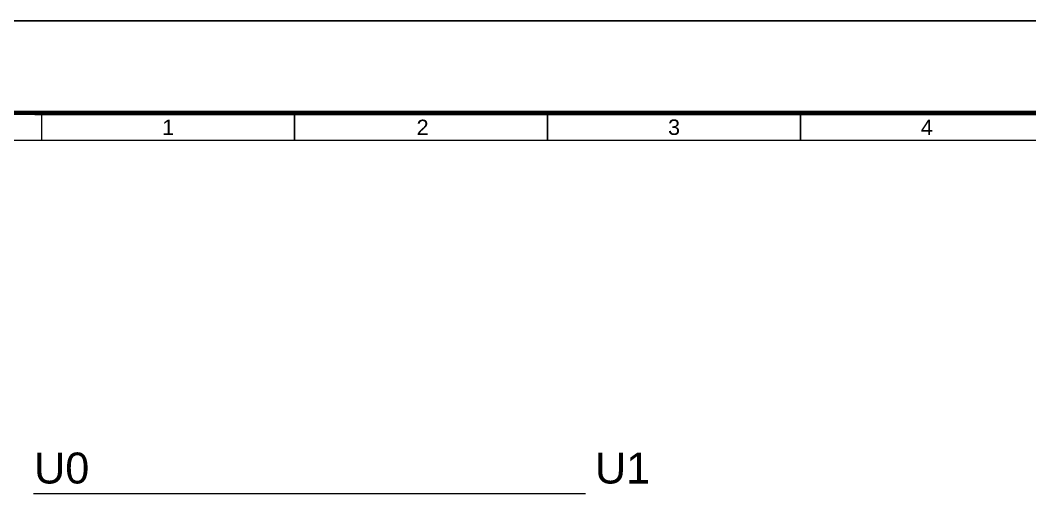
# Model space of a CAD drawing. Header units: millimetres. Extents: x 0 to 420, y 0 to 297.
# Drawn here: x 84.2 to 247.3, y 220.7 to 297.2 of the extents above; entities that cross this region are included whole.
import ezdxf
from ezdxf.enums import TextEntityAlignment as Align

# ---------------------------------------------------------------- set-up
doc = ezdxf.new("R2010")
doc.units = ezdxf.units.MM
doc.layers.add('eProC - L2', color=41, linetype='Continuous', lineweight=20)
doc.styles.get("Standard").update_dxf_attribs({"font": 'arial.ttf'})

# ---------------------------------------------------------------- blocks, each defined once
blk = doc.blocks.new('eproc_rotulo_005')
at = {"layer": 'eProC - L2', "color": 0, "lineweight": 5, "const_width": 0.233}
blk.add_lwpolyline([(0.12, 297.12), (420.12, 297.12), (420.12, 0.12), (0.12, 0.12), (0.12, 297.12)], dxfattribs=at)
at = {"layer": 'eProC - L2', "color": 0}
blk.add_lwpolyline([(420.12, 0.12), (420.12, 297.12), (0.12, 297.12), (0.12, 0.12), (420.12, 0.12)], dxfattribs=at)
at = {"layer": 'eProC - L2', "color": 0, "lineweight": 40, "const_width": 0.75}
blk.add_lwpolyline([(5.92, 7.13), (414.37, 7.11), (414.4, 282.24), (5.95, 282.27)], close=True, dxfattribs=at)
at = {"layer": 'eProC - L2', "color": 0, "lineweight": 5, "const_width": 0.233}
for points in [[(87.64, 277.83), (46.75, 277.83), (46.75, 282.27), (87.64, 282.27)], [(128.54, 277.83), (87.64, 277.83), (87.64, 282.26), (128.54, 282.26)], [(169.38, 277.83), (128.49, 277.83), (128.49, 282.26), (169.38, 282.26)], [(210.28, 277.82), (169.38, 277.82), (169.38, 282.26), (210.28, 282.26)], [(251.12, 277.82), (210.23, 277.82), (210.23, 282.26), (251.12, 282.26)]]:
    blk.add_lwpolyline(points, close=True, dxfattribs=at)
at = {"layer": 'eProC - L2', "color": 0, "lineweight": 20, "char_height": 2.5, "attachment_point": 8}
for s, insert in [('{\\fArial|b0|i0|c0|p18;1}', (108.09, 278.66)), ('{\\fArial|b0|i0|c0|p18;2}', (149.2, 278.66)), ('{\\fArial|b0|i0|c0|p18;3}', (189.83, 278.66)), ('{\\fArial|b0|i0|c0|p18;4}', (230.67, 278.66))]:
    blk.add_mtext(s, dxfattribs=dict(at, insert=insert))
at = {"layer": 'eProC - L2', "color": 0}
for tag, p in [('GR_01', (386.11, 17)), ('PGRAL', (411.35, 17.92)), ('PG_01', (382.35, 11.13)), ('PT', (394.05, 11.13)), ('PAGT', (408.55, 11.13))]:
    blk.add_attdef(tag, text='', height=3, dxfattribs=at).set_placement(p, align=Align.MIDDLE_CENTER)
for tag, height, p in [('CONF', 2.31, (60.16, 14.76)), ('CLIENTE', 2.31, (111.99, 14.74)), ('DESC', 2.5, (262.25, 14.94)), ('DESC_2', 1.8, (262.25, 10.51)), ('ULT', 2.31, (60.16, 8.79)), ('ARCH', 2.31, (98.32, 8.46)), ('FECHA', 2.31, (139.97, 8.46))]:
    blk.add_attdef(tag, text='', height=height, dxfattribs=at).set_placement(p, align=Align.CENTER)
at = {"layer": 'eProC - L2', "color": 0, "flags": 9}
blk.add_attdef('WD_TB', (0.12, 0.12), '', height=2.5, dxfattribs=at)

msp = doc.modelspace()

# ---------------------------------------------------------------- linework, layer by layer
at = {"layer": 'eProC - L2', "linetype": 'Continuous'}
msp.add_line((175.52, 220.72), (86.32, 220.72), dxfattribs=at)

# ---------------------------------------------------------------- block references
msp.add_blockref('eproc_rotulo_005', (0, 0))

# ---------------------------------------------------------------- texts
at = {"layer": 'eProC - L2', "char_height": 5, "attachment_point": 1}
for s, insert in [('U0', (86.42, 227.38)), ('U1', (177.05, 227.38))]:
    msp.add_mtext_dynamic_manual_height_columns(s, width=40.4013, gutter_width=12.5, heights=[0], dxfattribs=dict(at, insert=insert))

doc.saveas('drawing.dxf')
